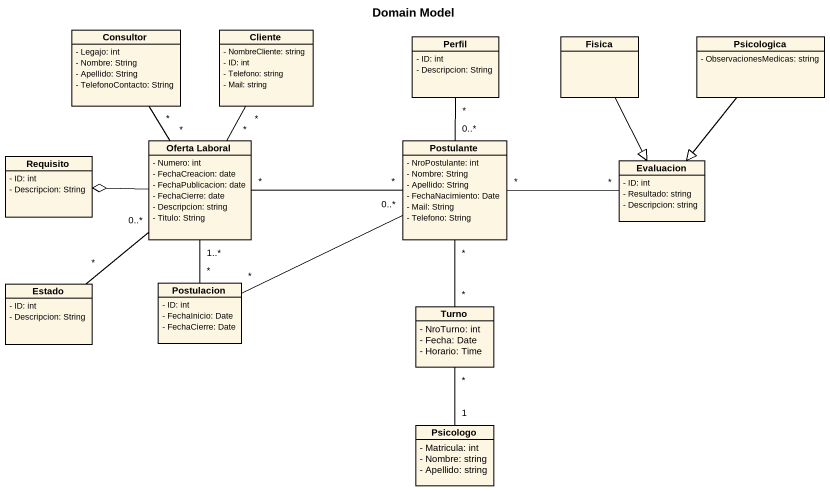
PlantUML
@startuml
title Domain Model
hide circle
hide empty members
skinparam classAttributeIconSize 0
class Consultor {
  - Legajo: int
  - Nombre: String
  - Apellido: String
  - TelefonoContacto: String
}
class Cliente {
  - NombreCliente: string
  - ID: int
  - Telefono: string
  - Mail: string
}
class Perfil {
  - ID: int
  - Descripcion: String
}
class Fisica
class Psicologica {
  - ObservacionesMedicas: string
}
class Requisito {
  - ID: int
  - Descripcion: String
}
class "Oferta Laboral" as Oferta_Laboral {
  - Numero: int
  - FechaCreacion: date
  - FechaPublicacion: date
  - FechaCierre: date
  - Descripcion: string
  - Titulo: String
}
class Postulante {
  - NroPostulante: int
  - Nombre: String
  - Apellido: String
  - FechaNacimiento: Date
  - Mail: String
  - Telefono: String
}
class Evaluacion {
  - ID: int
  - Resultado: string
  - Descripcion: string
}
class Estado {
  - ID: int
  - Descripcion: String
}
class Postulacion {
  - ID: int
  - FechaInicio: Date
  - FechaCierre: Date
}
class Turno {
  - NroTurno: int
  - Fecha: Date
  - Horario: Time
}
class Psicologo {
  - Matricula: int
  - Nombre: string
  - Apellido: string
}
Perfil "*" -- "0..*" Postulante
Fisica --|> Evaluacion
Psicologica --|> Evaluacion
Oferta_Laboral "*" -up- "*" Consultor
Oferta_Laboral "*" -up- "*" Cliente
Oferta_Laboral -left-o Requisito
Oferta_Laboral "*" -right- "*" Postulante
Oferta_Laboral "0..*" -- "*" Estado
Oferta_Laboral "1..*" -- "*" Postulacion
Postulante "*" -right- "*" Evaluacion
Postulante "*" -- "*" Turno
Postulacion "*" -right- "0..*" Postulante
Turno "*" -- "1" Psicologo
@enduml
